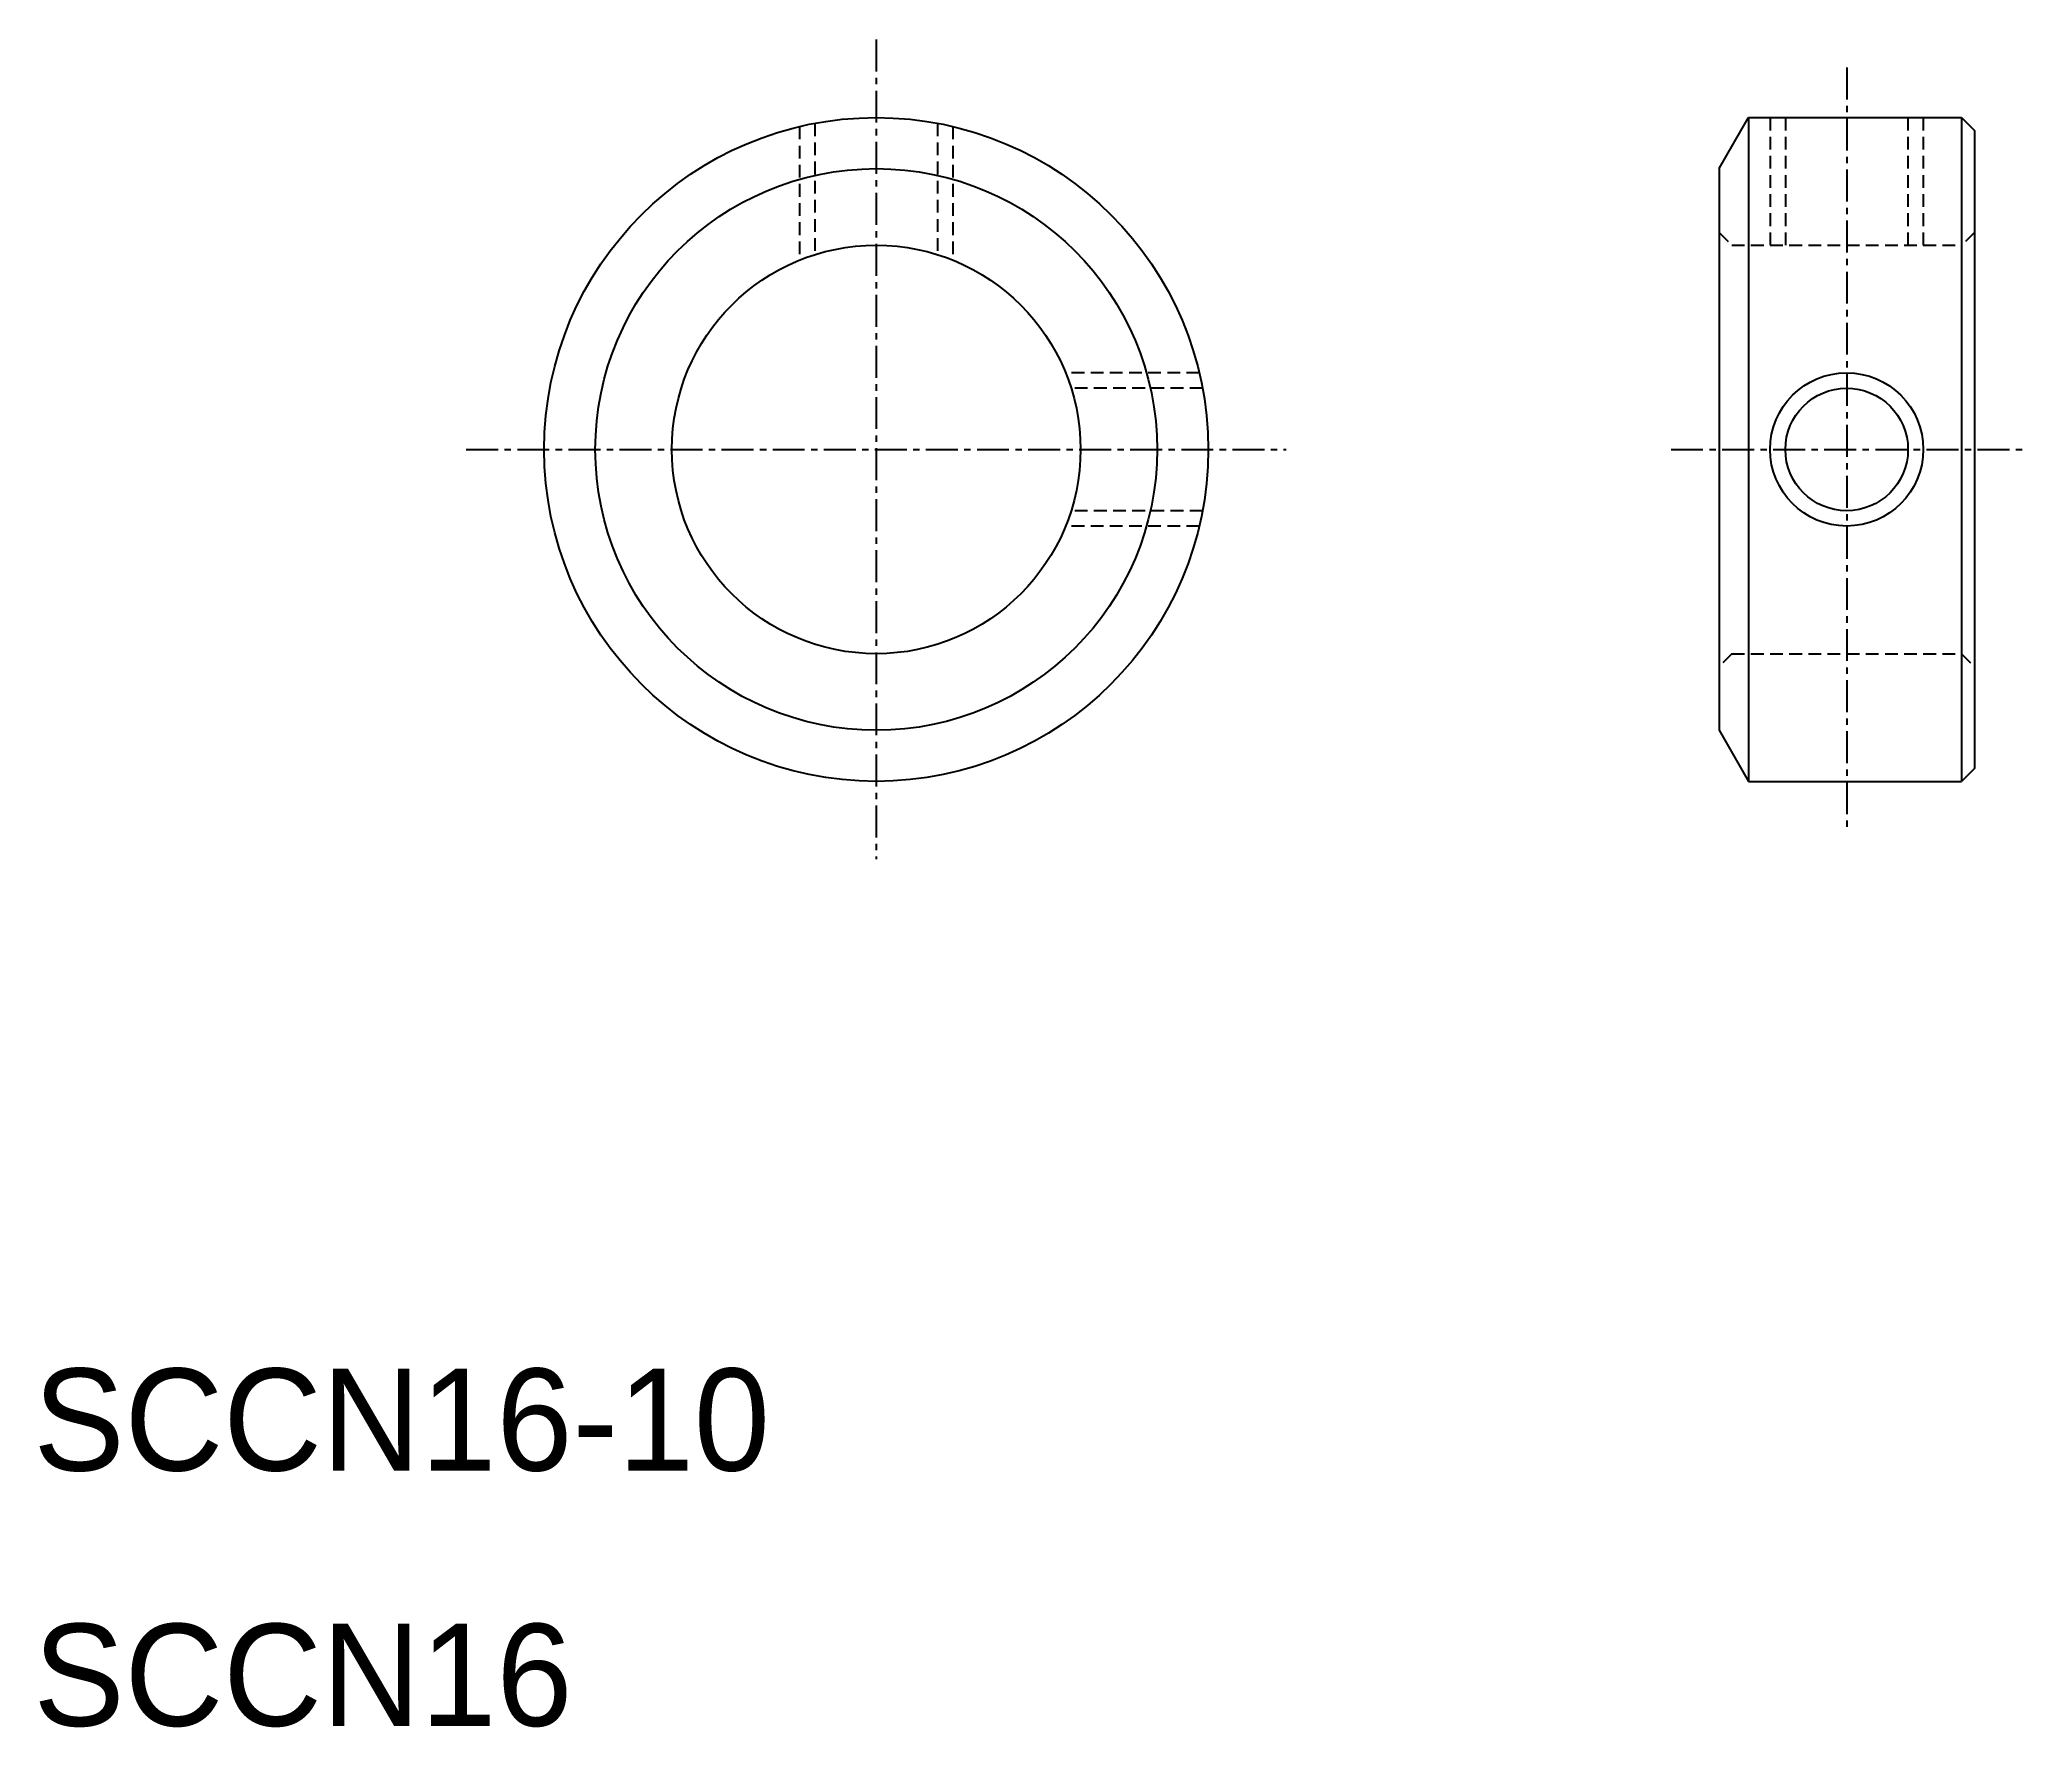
# Model space of a CAD drawing. Extents: x 10.2 to 87.9, y 9.9 to 76.1.
import ezdxf

# ---------------------------------------------------------------- set-up
doc = ezdxf.new("R2010")
doc.units = 0
doc.linetypes.add('CENTER', pattern=[2, 1.25, -0.25, 0.25, -0.25])
doc.linetypes.add('DASHED', pattern=[0.75, 0.5, -0.25])
doc.layers.get('0').update_dxf_attribs({"linetype": 'CONTINUOUS'})
doc.layers.add('CENTER', color=1, linetype='CENTER')

msp = doc.modelspace()

# ---------------------------------------------------------------- linework, layer by layer
at = {"color": 7, "linetype": 'CONTINUOUS'}
for p, q in [((76, 71), (77.155, 73)), ((77.155, 73), (77.155, 47)), ((77.155, 73), (85.5, 73)), ((85.5, 73), (86, 72.5)), ((85.5, 73), (85.5, 47)), ((86, 72.5), (86, 47.5)), ((76, 71), (76, 49)), ((76, 49), (77.155, 47)), ((86, 47.5), (85.5, 47)), ((77.155, 47), (85.5, 47))]:
    msp.add_line(p, q, dxfattribs=at)
at = {"color": 3, "linetype": 'DASHED'}
for p, q in [((78, 73), (78, 68)), ((78.6, 73), (78.6, 68)), ((83.4, 73), (83.4, 68)), ((84, 73), (84, 68)), ((40, 72.649), (40, 67.416)), ((40.6, 72.777), (40.6, 67.632)), ((45.4, 72.777), (45.4, 67.632)), ((46, 72.649), (46, 67.416)), ((76, 68.5), (76.5, 68)), ((86, 68.5), (85.5, 68)), ((76.5, 68), (85.5, 68)), ((55.649, 63), (50.416, 63)), ((55.777, 62.4), (50.632, 62.4)), ((55.777, 57.6), (50.632, 57.6)), ((55.649, 57), (50.416, 57)), ((76.5, 52), (76, 51.5)), ((76.5, 52), (85.5, 52)), ((85.5, 52), (86, 51.5))]:
    msp.add_line(p, q, dxfattribs=at)
at = {"color": 7, "linetype": 'CONTINUOUS'}
for centre, radius in [((43, 60), 13), ((43, 60), 11), ((43, 60), 8), ((81, 60), 2.4)]:
    msp.add_circle(centre, radius, dxfattribs=at)
at = {"color": 3, "linetype": 'CONTINUOUS'}
msp.add_circle((81, 60), 3, dxfattribs=at)
at = {"layer": 'CENTER', "color": 1, "linetype": 'CENTER'}
for p, q in [((43, 76.053), (43, 43.947)), ((81, 74.964), (81, 45.036)), ((26.947, 60), (59.053, 60)), ((74.122, 60), (87.878, 60))]:
    msp.add_line(p, q, dxfattribs=at)

# ---------------------------------------------------------------- texts
at = {"color": 7, "linetype": 'CONTINUOUS'}
for s, p in [('SCCN16-10', (10, 20)), ('SCCN16', (10, 10))]:
    msp.add_text(s, height=4, dxfattribs=at).set_placement(p)

doc.saveas('drawing.dxf')
